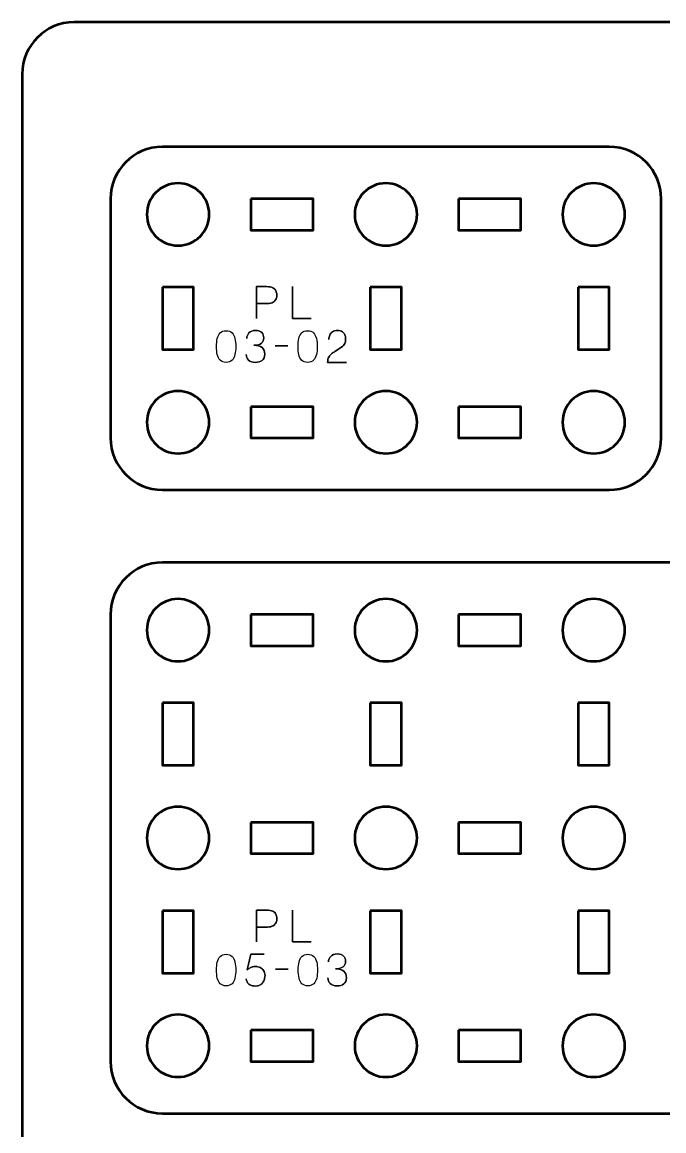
# Model space of a CAD drawing. Header units: centimetres. Extents: x -21 to 0, y -29.7 to 0.
# Drawn here: x -21 to -14.82, y -10.67 to 0 of the extents above; entities that cross this region are included whole.
import ezdxf

# ---------------------------------------------------------------- set-up
doc = ezdxf.new("R2010")
doc.units = ezdxf.units.CM
doc.header["$MEASUREMENT"] = 0
doc.layers.add('Layer 1', color=7, linetype='Continuous')

msp = doc.modelspace()

# ---------------------------------------------------------------- linework, layer by layer
at = {"layer": 'Layer 1', "color": 22, "lineweight": 53}
msp.add_open_spline([(-21.00003, -29.19996), (-21.00003, -29.19996), (-21.00003, -0.49992), (-21.00003, -0.49992), (-21.00003, -0.49992), (-21.00003, -0.22295), (-20.77694, 0.00004), (-20.49994, 0.00004), (-20.49994, 0.00004), (-20.49994, 0.00004), (-0.50008, 0.00004), (-0.50008, 0.00004), (-0.50008, 0.00004), (-0.22294, 0.00004), (0.00002, -0.22295), (0.00002, -0.49992), (0.00002, -0.49992), (0.00002, -0.49992), (0.00002, -29.19996), (0.00002, -29.19996), (0.00002, -29.19996), (0.00002, -29.47696), (-0.22294, -29.70005), (-0.50008, -29.70005), (-0.50008, -29.70005), (-0.50008, -29.70005), (-20.49994, -29.70005), (-20.49994, -29.70005), (-20.49994, -29.70005), (-20.77694, -29.70005), (-21.00003, -29.47696), (-21.00003, -29.19996)], degree=3, knots=[0, 0, 0, 0, 0.125, 0.125, 0.125, 0.125, 0.25, 0.25, 0.25, 0.25, 0.375, 0.375, 0.375, 0.375, 0.5, 0.5, 0.5, 0.5, 0.625, 0.625, 0.625, 0.625, 0.75, 0.75, 0.75, 0.75, 0.875, 0.875, 0.875, 0.875, 1, 1, 1, 1], dxfattribs=at)
at = {"layer": 'Layer 1', "color": 114, "lineweight": 53}
for points in [[(-19.64995, -1.19999), (-19.64995, -1.19999), (-15.35009, -1.19999), (-15.35009, -1.19999), (-15.35009, -1.19999), (-15.07296, -1.19999), (-14.85, -1.42309), (-14.85, -1.70009), (-14.85, -1.70009), (-14.85, -1.70009), (-14.85, -4.00001), (-14.85, -4.00001), (-14.85, -4.00001), (-14.85, -4.27702), (-15.07296, -4.49997), (-15.35009, -4.49997), (-15.35009, -4.49997), (-15.35009, -4.49997), (-19.64995, -4.49997), (-19.64995, -4.49997), (-19.64995, -4.49997), (-19.92695, -4.49997), (-20.15004, -4.27702), (-20.15004, -4.00001), (-20.15004, -4.00001), (-20.15004, -4.00001), (-20.15004, -1.70009), (-20.15004, -1.70009), (-20.15004, -1.70009), (-20.15004, -1.42309), (-19.92695, -1.19999), (-19.64995, -1.19999)], [(-19.64997, -5.19996), (-19.64997, -5.19996), (-11.35007, -5.19996), (-11.35007, -5.19996), (-11.35007, -5.19996), (-11.07307, -5.19996), (-10.84997, -5.42305), (-10.84997, -5.70005), (-10.84997, -5.70005), (-10.84997, -5.70005), (-10.84997, -9.99991), (-10.84997, -9.99991), (-10.84997, -9.99991), (-10.84997, -10.27705), (-11.07307, -10.50001), (-11.35007, -10.50001), (-11.35007, -10.50001), (-11.35007, -10.50001), (-19.64997, -10.50001), (-19.64997, -10.50001), (-19.64997, -10.50001), (-19.92697, -10.50001), (-20.15007, -10.27705), (-20.15007, -9.99991), (-20.15007, -9.99991), (-20.15007, -9.99991), (-20.15007, -5.70005), (-20.15007, -5.70005), (-20.15007, -5.70005), (-20.15007, -5.42305), (-19.92697, -5.19996), (-19.64997, -5.19996)]]:
    msp.add_open_spline(points, degree=3, knots=[0, 0, 0, 0, 0.125, 0.125, 0.125, 0.125, 0.25, 0.25, 0.25, 0.25, 0.375, 0.375, 0.375, 0.375, 0.5, 0.5, 0.5, 0.5, 0.625, 0.625, 0.625, 0.625, 0.75, 0.75, 0.75, 0.75, 0.875, 0.875, 0.875, 0.875, 1, 1, 1, 1], dxfattribs=at)
at = {"layer": 'Layer 1', "lineweight": 53}
for points in [[(-19.20001, -1.85002), (-19.20001, -2.01579), (-19.33424, -2.15002), (-19.50002, -2.15002), (-19.50002, -2.15002), (-19.66568, -2.15002), (-19.80002, -2.01579), (-19.80002, -1.85002), (-19.80002, -1.85002), (-19.80002, -1.68436), (-19.66568, -1.55002), (-19.50002, -1.55002), (-19.50002, -1.55002), (-19.33424, -1.55002), (-19.20001, -1.68436), (-19.20001, -1.85002)], [(-17.19995, -1.85002), (-17.19995, -2.01579), (-17.33432, -2.15002), (-17.49995, -2.15002), (-17.49995, -2.15002), (-17.66572, -2.15002), (-17.79995, -2.01579), (-17.79995, -1.85002), (-17.79995, -1.85002), (-17.79995, -1.68436), (-17.66572, -1.55002), (-17.49995, -1.55002), (-17.49995, -1.55002), (-17.33432, -1.55002), (-17.19995, -1.68436), (-17.19995, -1.85002)], [(-15.20003, -1.85002), (-15.20003, -2.01579), (-15.33435, -2.15002), (-15.50002, -2.15002), (-15.50002, -2.15002), (-15.66565, -2.15002), (-15.80002, -2.01579), (-15.80002, -1.85002), (-15.80002, -1.85002), (-15.80002, -1.68436), (-15.66565, -1.55002), (-15.50002, -1.55002), (-15.50002, -1.55002), (-15.33435, -1.55002), (-15.20003, -1.68436), (-15.20003, -1.85002)], [(-18.8, -1.70009), (-18.8, -1.70009), (-18.2, -1.70009), (-18.2, -1.70009), (-18.2, -1.70009), (-18.2, -1.70009), (-18.2, -2.00009), (-18.2, -2.00009), (-18.2, -2.00009), (-18.2, -2.00009), (-18.8, -2.00009), (-18.8, -2.00009), (-18.8, -2.00009), (-18.8, -2.00009), (-18.8, -1.70009), (-18.8, -1.70009)], [(-16.80004, -1.70009), (-16.80004, -1.70009), (-16.20004, -1.70009), (-16.20004, -1.70009), (-16.20004, -1.70009), (-16.20004, -1.70009), (-16.20004, -2.00009), (-16.20004, -2.00009), (-16.20004, -2.00009), (-16.20004, -2.00009), (-16.80004, -2.00009), (-16.80004, -2.00009), (-16.80004, -2.00009), (-16.80004, -2.00009), (-16.80004, -1.70009), (-16.80004, -1.70009)], [(-19.64995, -2.55004), (-19.64995, -2.55004), (-19.34994, -2.55004), (-19.34994, -2.55004), (-19.34994, -2.55004), (-19.34994, -2.55004), (-19.34994, -3.15003), (-19.34994, -3.15003), (-19.34994, -3.15003), (-19.34994, -3.15003), (-19.64995, -3.15003), (-19.64995, -3.15003), (-19.64995, -3.15003), (-19.64995, -3.15003), (-19.64995, -2.55004), (-19.64995, -2.55004)], [(-17.65002, -2.55004), (-17.65002, -2.55004), (-17.35002, -2.55004), (-17.35002, -2.55004), (-17.35002, -2.55004), (-17.35002, -2.55004), (-17.35002, -3.15003), (-17.35002, -3.15003), (-17.35002, -3.15003), (-17.35002, -3.15003), (-17.65002, -3.15003), (-17.65002, -3.15003), (-17.65002, -3.15003), (-17.65002, -3.15003), (-17.65002, -2.55004), (-17.65002, -2.55004)], [(-15.65009, -2.55004), (-15.65009, -2.55004), (-15.35009, -2.55004), (-15.35009, -2.55004), (-15.35009, -2.55004), (-15.35009, -2.55004), (-15.35009, -3.15003), (-15.35009, -3.15003), (-15.35009, -3.15003), (-15.35009, -3.15003), (-15.65009, -3.15003), (-15.65009, -3.15003), (-15.65009, -3.15003), (-15.65009, -3.15003), (-15.65009, -2.55004), (-15.65009, -2.55004)], [(-19.20001, -3.85008), (-19.20001, -4.01571), (-19.33424, -4.15009), (-19.50002, -4.15009), (-19.50002, -4.15009), (-19.66568, -4.15009), (-19.80002, -4.01571), (-19.80002, -3.85008), (-19.80002, -3.85008), (-19.80002, -3.68431), (-19.66568, -3.55008), (-19.50002, -3.55008), (-19.50002, -3.55008), (-19.33424, -3.55008), (-19.20001, -3.68431), (-19.20001, -3.85008)], [(-17.19995, -3.85008), (-17.19995, -4.01571), (-17.33432, -4.15009), (-17.49995, -4.15009), (-17.49995, -4.15009), (-17.66572, -4.15009), (-17.79995, -4.01571), (-17.79995, -3.85008), (-17.79995, -3.85008), (-17.79995, -3.68431), (-17.66572, -3.55008), (-17.49995, -3.55008), (-17.49995, -3.55008), (-17.33432, -3.55008), (-17.19995, -3.68431), (-17.19995, -3.85008)], [(-15.20003, -3.85008), (-15.20003, -4.01571), (-15.33435, -4.15009), (-15.50002, -4.15009), (-15.50002, -4.15009), (-15.66565, -4.15009), (-15.80002, -4.01571), (-15.80002, -3.85008), (-15.80002, -3.85008), (-15.80002, -3.68431), (-15.66565, -3.55008), (-15.50002, -3.55008), (-15.50002, -3.55008), (-15.33435, -3.55008), (-15.20003, -3.68431), (-15.20003, -3.85008)], [(-18.8, -3.70001), (-18.8, -3.70001), (-18.2, -3.70001), (-18.2, -3.70001), (-18.2, -3.70001), (-18.2, -3.70001), (-18.2, -4.00001), (-18.2, -4.00001), (-18.2, -4.00001), (-18.2, -4.00001), (-18.8, -4.00001), (-18.8, -4.00001), (-18.8, -4.00001), (-18.8, -4.00001), (-18.8, -3.70001), (-18.8, -3.70001)], [(-16.80004, -3.70001), (-16.80004, -3.70001), (-16.20004, -3.70001), (-16.20004, -3.70001), (-16.20004, -3.70001), (-16.20004, -3.70001), (-16.20004, -4.00001), (-16.20004, -4.00001), (-16.20004, -4.00001), (-16.20004, -4.00001), (-16.80004, -4.00001), (-16.80004, -4.00001), (-16.80004, -4.00001), (-16.80004, -4.00001), (-16.80004, -3.70001), (-16.80004, -3.70001)], [(-19.20004, -5.84999), (-19.20004, -6.01576), (-19.33427, -6.14999), (-19.50004, -6.14999), (-19.50004, -6.14999), (-19.6657, -6.14999), (-19.80004, -6.01576), (-19.80004, -5.84999), (-19.80004, -5.84999), (-19.80004, -5.68432), (-19.6657, -5.54998), (-19.50004, -5.54998), (-19.50004, -5.54998), (-19.33427, -5.54998), (-19.20004, -5.68432), (-19.20004, -5.84999)], [(-17.19996, -5.84999), (-17.19996, -6.01576), (-17.33434, -6.14999), (-17.49997, -6.14999), (-17.49997, -6.14999), (-17.66574, -6.14999), (-17.79997, -6.01576), (-17.79997, -5.84999), (-17.79997, -5.84999), (-17.79997, -5.68432), (-17.66574, -5.54998), (-17.49997, -5.54998), (-17.49997, -5.54998), (-17.33434, -5.54998), (-17.19996, -5.68432), (-17.19996, -5.84999)], [(-15.20004, -5.84999), (-15.20004, -6.01576), (-15.33438, -6.14999), (-15.50003, -6.14999), (-15.50003, -6.14999), (-15.66566, -6.14999), (-15.80004, -6.01576), (-15.80004, -5.84999), (-15.80004, -5.84999), (-15.80004, -5.68432), (-15.66566, -5.54998), (-15.50003, -5.54998), (-15.50003, -5.54998), (-15.33438, -5.54998), (-15.20004, -5.68432), (-15.20004, -5.84999)], [(-18.80002, -5.70005), (-18.80002, -5.70005), (-18.20002, -5.70005), (-18.20002, -5.70005), (-18.20002, -5.70005), (-18.20002, -5.70005), (-18.20002, -6.00006), (-18.20002, -6.00006), (-18.20002, -6.00006), (-18.20002, -6.00006), (-18.80002, -6.00006), (-18.80002, -6.00006), (-18.80002, -6.00006), (-18.80002, -6.00006), (-18.80002, -5.70005), (-18.80002, -5.70005)], [(-16.80006, -5.70005), (-16.80006, -5.70005), (-16.20005, -5.70005), (-16.20005, -5.70005), (-16.20005, -5.70005), (-16.20005, -5.70005), (-16.20005, -6.00006), (-16.20005, -6.00006), (-16.20005, -6.00006), (-16.20005, -6.00006), (-16.80006, -6.00006), (-16.80006, -6.00006), (-16.80006, -6.00006), (-16.80006, -6.00006), (-16.80006, -5.70005), (-16.80006, -5.70005)], [(-19.64997, -6.55), (-19.64997, -6.55), (-19.34997, -6.55), (-19.34997, -6.55), (-19.34997, -6.55), (-19.34997, -6.55), (-19.34997, -7.15001), (-19.34997, -7.15001), (-19.34997, -7.15001), (-19.34997, -7.15001), (-19.64997, -7.15001), (-19.64997, -7.15001), (-19.64997, -7.15001), (-19.64997, -7.15001), (-19.64997, -6.55), (-19.64997, -6.55)], [(-17.65004, -6.55), (-17.65004, -6.55), (-17.35004, -6.55), (-17.35004, -6.55), (-17.35004, -6.55), (-17.35004, -6.55), (-17.35004, -7.15001), (-17.35004, -7.15001), (-17.35004, -7.15001), (-17.35004, -7.15001), (-17.65004, -7.15001), (-17.65004, -7.15001), (-17.65004, -7.15001), (-17.65004, -7.15001), (-17.65004, -6.55), (-17.65004, -6.55)], [(-15.65011, -6.55), (-15.65011, -6.55), (-15.35011, -6.55), (-15.35011, -6.55), (-15.35011, -6.55), (-15.35011, -6.55), (-15.35011, -7.15001), (-15.35011, -7.15001), (-15.35011, -7.15001), (-15.35011, -7.15001), (-15.65011, -7.15001), (-15.65011, -7.15001), (-15.65011, -7.15001), (-15.65011, -7.15001), (-15.65011, -6.55), (-15.65011, -6.55)], [(-19.20004, -7.85006), (-19.20004, -8.01569), (-19.33427, -8.15006), (-19.50004, -8.15006), (-19.50004, -8.15006), (-19.6657, -8.15006), (-19.80004, -8.01569), (-19.80004, -7.85006), (-19.80004, -7.85006), (-19.80004, -7.68429), (-19.6657, -7.55006), (-19.50004, -7.55006), (-19.50004, -7.55006), (-19.33427, -7.55006), (-19.20004, -7.68429), (-19.20004, -7.85006)], [(-17.19996, -7.85006), (-17.19996, -8.01569), (-17.33434, -8.15006), (-17.49997, -8.15006), (-17.49997, -8.15006), (-17.66574, -8.15006), (-17.79997, -8.01569), (-17.79997, -7.85006), (-17.79997, -7.85006), (-17.79997, -7.68429), (-17.66574, -7.55006), (-17.49997, -7.55006), (-17.49997, -7.55006), (-17.33434, -7.55006), (-17.19996, -7.68429), (-17.19996, -7.85006)], [(-15.20004, -7.85006), (-15.20004, -8.01569), (-15.33438, -8.15006), (-15.50003, -8.15006), (-15.50003, -8.15006), (-15.66566, -8.15006), (-15.80004, -8.01569), (-15.80004, -7.85006), (-15.80004, -7.85006), (-15.80004, -7.68429), (-15.66566, -7.55006), (-15.50003, -7.55006), (-15.50003, -7.55006), (-15.33438, -7.55006), (-15.20004, -7.68429), (-15.20004, -7.85006)], [(-18.80002, -7.69999), (-18.80002, -7.69999), (-18.20002, -7.69999), (-18.20002, -7.69999), (-18.20002, -7.69999), (-18.20002, -7.69999), (-18.20002, -7.99999), (-18.20002, -7.99999), (-18.20002, -7.99999), (-18.20002, -7.99999), (-18.80002, -7.99999), (-18.80002, -7.99999), (-18.80002, -7.99999), (-18.80002, -7.99999), (-18.80002, -7.69999), (-18.80002, -7.69999)], [(-16.80006, -7.69999), (-16.80006, -7.69999), (-16.20005, -7.69999), (-16.20005, -7.69999), (-16.20005, -7.69999), (-16.20005, -7.69999), (-16.20005, -7.99999), (-16.20005, -7.99999), (-16.20005, -7.99999), (-16.20005, -7.99999), (-16.80006, -7.99999), (-16.80006, -7.99999), (-16.80006, -7.99999), (-16.80006, -7.99999), (-16.80006, -7.69999), (-16.80006, -7.69999)], [(-19.64997, -8.54997), (-19.64997, -8.54997), (-19.34997, -8.54997), (-19.34997, -8.54997), (-19.34997, -8.54997), (-19.34997, -8.54997), (-19.34997, -9.14997), (-19.34997, -9.14997), (-19.34997, -9.14997), (-19.34997, -9.14997), (-19.64997, -9.14997), (-19.64997, -9.14997), (-19.64997, -9.14997), (-19.64997, -9.14997), (-19.64997, -8.54997), (-19.64997, -8.54997)], [(-17.65004, -8.54997), (-17.65004, -8.54997), (-17.35004, -8.54997), (-17.35004, -8.54997), (-17.35004, -8.54997), (-17.35004, -8.54997), (-17.35004, -9.14997), (-17.35004, -9.14997), (-17.35004, -9.14997), (-17.35004, -9.14997), (-17.65004, -9.14997), (-17.65004, -9.14997), (-17.65004, -9.14997), (-17.65004, -9.14997), (-17.65004, -8.54997), (-17.65004, -8.54997)], [(-15.65011, -8.54997), (-15.65011, -8.54997), (-15.35011, -8.54997), (-15.35011, -8.54997), (-15.35011, -8.54997), (-15.35011, -8.54997), (-15.35011, -9.14997), (-15.35011, -9.14997), (-15.35011, -9.14997), (-15.35011, -9.14997), (-15.65011, -9.14997), (-15.65011, -9.14997), (-15.65011, -9.14997), (-15.65011, -9.14997), (-15.65011, -8.54997), (-15.65011, -8.54997)], [(-19.20004, -9.84999), (-19.20004, -10.01565), (-19.33427, -10.14998), (-19.50004, -10.14998), (-19.50004, -10.14998), (-19.6657, -10.14998), (-19.80004, -10.01565), (-19.80004, -9.84999), (-19.80004, -9.84999), (-19.80004, -9.68436), (-19.6657, -9.54999), (-19.50004, -9.54999), (-19.50004, -9.54999), (-19.33427, -9.54999), (-19.20004, -9.68436), (-19.20004, -9.84999)], [(-17.19996, -9.84999), (-17.19996, -10.01565), (-17.33434, -10.14998), (-17.49997, -10.14998), (-17.49997, -10.14998), (-17.66574, -10.14998), (-17.79997, -10.01565), (-17.79997, -9.84999), (-17.79997, -9.84999), (-17.79997, -9.68436), (-17.66574, -9.54999), (-17.49997, -9.54999), (-17.49997, -9.54999), (-17.33434, -9.54999), (-17.19996, -9.68436), (-17.19996, -9.84999)], [(-15.20004, -9.84999), (-15.20004, -10.01565), (-15.33438, -10.14998), (-15.50003, -10.14998), (-15.50003, -10.14998), (-15.66566, -10.14998), (-15.80004, -10.01565), (-15.80004, -9.84999), (-15.80004, -9.84999), (-15.80004, -9.68436), (-15.66566, -9.54999), (-15.50003, -9.54999), (-15.50003, -9.54999), (-15.33438, -9.54999), (-15.20004, -9.68436), (-15.20004, -9.84999)], [(-18.80002, -9.69992), (-18.80002, -9.69992), (-18.20002, -9.69992), (-18.20002, -9.69992), (-18.20002, -9.69992), (-18.20002, -9.69992), (-18.20002, -9.99991), (-18.20002, -9.99991), (-18.20002, -9.99991), (-18.20002, -9.99991), (-18.80002, -9.99991), (-18.80002, -9.99991), (-18.80002, -9.99991), (-18.80002, -9.99991), (-18.80002, -9.69992), (-18.80002, -9.69992)], [(-16.80006, -9.69992), (-16.80006, -9.69992), (-16.20005, -9.69992), (-16.20005, -9.69992), (-16.20005, -9.69992), (-16.20005, -9.69992), (-16.20005, -9.99991), (-16.20005, -9.99991), (-16.20005, -9.99991), (-16.20005, -9.99991), (-16.80006, -9.99991), (-16.80006, -9.99991), (-16.80006, -9.99991), (-16.80006, -9.99991), (-16.80006, -9.69992), (-16.80006, -9.69992)]]:
    msp.add_open_spline(points, degree=3, knots=[0, 0, 0, 0, 0.25, 0.25, 0.25, 0.25, 0.5, 0.5, 0.5, 0.5, 0.75, 0.75, 0.75, 0.75, 1, 1, 1, 1], dxfattribs=at)
at = {"layer": 'Layer 1', "color": 40, "lineweight": 30}
for points, knots in [([(-18.74458, -2.85003), (-18.74458, -2.85003), (-18.74458, -2.54482), (-18.74458, -2.54482), (-18.74458, -2.54482), (-18.74458, -2.54482), (-18.64728, -2.54482), (-18.64728, -2.54482), (-18.64728, -2.54482), (-18.62167, -2.5451), (-18.60167, -2.5488), (-18.58748, -2.55596), (-18.58748, -2.55596), (-18.57359, -2.56327), (-18.56378, -2.57279), (-18.55813, -2.58464), (-18.55813, -2.58464), (-18.55263, -2.5965), (-18.5496, -2.6093), (-18.54903, -2.6231), (-18.54903, -2.6231), (-18.54836, -2.63714), (-18.55069, -2.65051), (-18.55619, -2.66317), (-18.55619, -2.66317), (-18.56173, -2.67587), (-18.57122, -2.68635), (-18.58445, -2.69446), (-18.58445, -2.69446), (-18.59796, -2.70261), (-18.61617, -2.70674), (-18.63931, -2.70702), (-18.63931, -2.70702), (-18.63931, -2.70702), (-18.74458, -2.70702), (-18.74458, -2.70702), (-18.74458, -2.70702), (-18.74458, -2.70702), (-18.63931, -2.70702), (-18.63931, -2.70702), (-18.63931, -2.70702), (-18.61655, -2.70674), (-18.59853, -2.70261), (-18.58502, -2.69446), (-18.58502, -2.69446), (-18.57164, -2.68635), (-18.56212, -2.67587), (-18.55648, -2.66317), (-18.55648, -2.66317), (-18.55097, -2.65051), (-18.5485, -2.63714), (-18.54903, -2.6231), (-18.54903, -2.6231), (-18.5496, -2.6093), (-18.55263, -2.5965), (-18.55827, -2.58464), (-18.55827, -2.58464), (-18.56406, -2.57279), (-18.57397, -2.56327), (-18.58791, -2.55596), (-18.58791, -2.55596), (-18.60209, -2.5488), (-18.62195, -2.5451), (-18.64728, -2.54482), (-18.64728, -2.54482), (-18.64728, -2.54482), (-18.74458, -2.54482), (-18.74458, -2.54482), (-18.74458, -2.54482), (-18.74458, -2.54482), (-18.74458, -2.85003), (-18.74458, -2.85003)], [0, 0, 0, 0, 0.05555556, 0.05555556, 0.05555556, 0.05555556, 0.11111111, 0.11111111, 0.11111111, 0.11111111, 0.16666667, 0.16666667, 0.16666667, 0.16666667, 0.22222222, 0.22222222, 0.22222222, 0.22222222, 0.27777778, 0.27777778, 0.27777778, 0.27777778, 0.33333333, 0.33333333, 0.33333333, 0.33333333, 0.38888889, 0.38888889, 0.38888889, 0.38888889, 0.44444444, 0.44444444, 0.44444444, 0.44444444, 0.5, 0.5, 0.5, 0.5, 0.55555556, 0.55555556, 0.55555556, 0.55555556, 0.61111111, 0.61111111, 0.61111111, 0.61111111, 0.66666667, 0.66666667, 0.66666667, 0.66666667, 0.72222222, 0.72222222, 0.72222222, 0.72222222, 0.77777778, 0.77777778, 0.77777778, 0.77777778, 0.83333333, 0.83333333, 0.83333333, 0.83333333, 0.88888889, 0.88888889, 0.88888889, 0.88888889, 0.94444444, 0.94444444, 0.94444444, 0.94444444, 1, 1, 1, 1]), ([(-18.21997, -2.85003), (-18.21997, -2.85003), (-18.39816, -2.85003), (-18.39816, -2.85003), (-18.39816, -2.85003), (-18.39816, -2.85003), (-18.39816, -2.54482), (-18.39816, -2.54482), (-18.39816, -2.54482), (-18.39816, -2.54482), (-18.39816, -2.85003), (-18.39816, -2.85003), (-18.39816, -2.85003), (-18.39816, -2.85003), (-18.21997, -2.85003), (-18.21997, -2.85003)], [0, 0, 0, 0, 0.25, 0.25, 0.25, 0.25, 0.5, 0.5, 0.5, 0.5, 0.75, 0.75, 0.75, 0.75, 1, 1, 1, 1]), ([(-19.03714, -3.27336), (-19.01262, -3.27312), (-18.9936, -3.2662), (-18.98009, -3.25269), (-18.98009, -3.25269), (-18.96672, -3.23921), (-18.95737, -3.22101), (-18.95212, -3.19801), (-18.95212, -3.19801), (-18.94704, -3.17511), (-18.94453, -3.1495), (-18.94481, -3.12096), (-18.94481, -3.12096), (-18.94453, -3.09285), (-18.94704, -3.06723), (-18.95212, -3.0442), (-18.95212, -3.0442), (-18.95737, -3.02148), (-18.96672, -3.00328), (-18.98009, -2.98948), (-18.98009, -2.98948), (-18.9936, -2.97601), (-19.01262, -2.96895), (-19.03714, -2.96856), (-19.03714, -2.96856), (-19.06179, -2.96895), (-19.08084, -2.97601), (-19.09418, -2.98948), (-19.09418, -2.98948), (-19.10769, -3.00328), (-19.11693, -3.02148), (-19.12201, -3.0442), (-19.12201, -3.0442), (-19.12727, -3.06723), (-19.12974, -3.09285), (-19.12935, -3.12096), (-19.12935, -3.12096), (-19.12974, -3.1495), (-19.12727, -3.17511), (-19.12201, -3.19801), (-19.12201, -3.19801), (-19.11693, -3.22101), (-19.10769, -3.23921), (-19.09418, -3.25269), (-19.09418, -3.25269), (-19.08084, -3.2662), (-19.06179, -3.27312), (-19.03714, -3.27336)], [0, 0, 0, 0, 0.08333333, 0.08333333, 0.08333333, 0.08333333, 0.16666667, 0.16666667, 0.16666667, 0.16666667, 0.25, 0.25, 0.25, 0.25, 0.33333333, 0.33333333, 0.33333333, 0.33333333, 0.41666667, 0.41666667, 0.41666667, 0.41666667, 0.5, 0.5, 0.5, 0.5, 0.58333333, 0.58333333, 0.58333333, 0.58333333, 0.66666667, 0.66666667, 0.66666667, 0.66666667, 0.75, 0.75, 0.75, 0.75, 0.83333333, 0.83333333, 0.83333333, 0.83333333, 0.91666667, 0.91666667, 0.91666667, 0.91666667, 1, 1, 1, 1]), ([(-19.03714, -3.27336), (-19.01262, -3.27312), (-18.9936, -3.2662), (-18.98009, -3.25269), (-18.98009, -3.25269), (-18.96672, -3.23921), (-18.95737, -3.22101), (-18.95212, -3.19801), (-18.95212, -3.19801), (-18.94704, -3.17511), (-18.94453, -3.1495), (-18.94481, -3.12096), (-18.94481, -3.12096), (-18.94453, -3.09285), (-18.94704, -3.06723), (-18.95212, -3.0442), (-18.95212, -3.0442), (-18.95737, -3.02148), (-18.96672, -3.00328), (-18.98009, -2.98948), (-18.98009, -2.98948), (-18.9936, -2.97601), (-19.01262, -2.96895), (-19.03714, -2.96856), (-19.03714, -2.96856), (-19.06179, -2.96895), (-19.08084, -2.97601), (-19.09418, -2.98948), (-19.09418, -2.98948), (-19.10769, -3.00328), (-19.11693, -3.02148), (-19.12201, -3.0442), (-19.12201, -3.0442), (-19.12727, -3.06723), (-19.12974, -3.09285), (-19.12935, -3.12096), (-19.12935, -3.12096), (-19.12974, -3.1495), (-19.12727, -3.17511), (-19.12201, -3.19801), (-19.12201, -3.19801), (-19.11693, -3.22101), (-19.10769, -3.23921), (-19.09418, -3.25269), (-19.09418, -3.25269), (-19.08084, -3.2662), (-19.06179, -3.27312), (-19.03714, -3.27336)], [0, 0, 0, 0, 0.08333333, 0.08333333, 0.08333333, 0.08333333, 0.16666667, 0.16666667, 0.16666667, 0.16666667, 0.25, 0.25, 0.25, 0.25, 0.33333333, 0.33333333, 0.33333333, 0.33333333, 0.41666667, 0.41666667, 0.41666667, 0.41666667, 0.5, 0.5, 0.5, 0.5, 0.58333333, 0.58333333, 0.58333333, 0.58333333, 0.66666667, 0.66666667, 0.66666667, 0.66666667, 0.75, 0.75, 0.75, 0.75, 0.83333333, 0.83333333, 0.83333333, 0.83333333, 0.91666667, 0.91666667, 0.91666667, 0.91666667, 1, 1, 1, 1]), ([(-18.8441, -3.19674), (-18.8441, -3.21978), (-18.83637, -3.23823), (-18.82092, -3.25202), (-18.82092, -3.25202), (-18.80578, -3.26606), (-18.78441, -3.27312), (-18.75685, -3.27336), (-18.75685, -3.27336), (-18.72955, -3.2735), (-18.7075, -3.26744), (-18.69085, -3.25519), (-18.69085, -3.25519), (-18.67444, -3.24278), (-18.66605, -3.22281), (-18.66548, -3.19512), (-18.66548, -3.19512), (-18.66548, -3.16714), (-18.67402, -3.14576), (-18.69127, -3.13116), (-18.69127, -3.13116), (-18.70863, -3.11655), (-18.73562, -3.10925), (-18.77216, -3.10911), (-18.77216, -3.10911), (-18.73618, -3.10897), (-18.71082, -3.10237), (-18.69621, -3.08939), (-18.69621, -3.08939), (-18.68175, -3.07644), (-18.67473, -3.05965), (-18.67515, -3.03884), (-18.67515, -3.03884), (-18.67501, -3.01816), (-18.68094, -3.00109), (-18.69279, -2.98744), (-18.69279, -2.98744), (-18.70489, -2.97407), (-18.72514, -2.96705), (-18.75354, -2.96648), (-18.75354, -2.96648), (-18.78222, -2.96719), (-18.80342, -2.97488), (-18.81735, -2.98962), (-18.81735, -2.98962), (-18.8314, -3.00437), (-18.83831, -3.02215), (-18.83817, -3.0431), (-18.83817, -3.0431), (-18.83831, -3.02215), (-18.8314, -3.00437), (-18.81735, -2.98962), (-18.81735, -2.98962), (-18.80342, -2.97488), (-18.78222, -2.96719), (-18.75354, -2.96648), (-18.75354, -2.96648), (-18.72514, -2.96705), (-18.70489, -2.97407), (-18.69279, -2.98744), (-18.69279, -2.98744), (-18.68094, -3.00109), (-18.67501, -3.01816), (-18.67515, -3.03884), (-18.67515, -3.03884), (-18.67473, -3.05965), (-18.68175, -3.07644), (-18.69621, -3.08939), (-18.69621, -3.08939), (-18.71082, -3.10237), (-18.73618, -3.10897), (-18.77216, -3.10911), (-18.77216, -3.10911), (-18.73562, -3.10925), (-18.70863, -3.11655), (-18.69127, -3.13116), (-18.69127, -3.13116), (-18.67402, -3.14576), (-18.66548, -3.16714), (-18.66548, -3.19512), (-18.66548, -3.19512), (-18.66605, -3.22281), (-18.67444, -3.24278), (-18.69085, -3.25519), (-18.69085, -3.25519), (-18.7075, -3.26744), (-18.72955, -3.2735), (-18.75685, -3.27336), (-18.75685, -3.27336), (-18.78441, -3.27312), (-18.80578, -3.26606), (-18.82092, -3.25202), (-18.82092, -3.25202), (-18.83637, -3.23823), (-18.8441, -3.21978), (-18.8441, -3.19674)], [0, 0, 0, 0, 0.04166667, 0.04166667, 0.04166667, 0.04166667, 0.08333333, 0.08333333, 0.08333333, 0.08333333, 0.125, 0.125, 0.125, 0.125, 0.16666667, 0.16666667, 0.16666667, 0.16666667, 0.20833333, 0.20833333, 0.20833333, 0.20833333, 0.25, 0.25, 0.25, 0.25, 0.29166667, 0.29166667, 0.29166667, 0.29166667, 0.33333333, 0.33333333, 0.33333333, 0.33333333, 0.375, 0.375, 0.375, 0.375, 0.41666667, 0.41666667, 0.41666667, 0.41666667, 0.45833333, 0.45833333, 0.45833333, 0.45833333, 0.5, 0.5, 0.5, 0.5, 0.54166667, 0.54166667, 0.54166667, 0.54166667, 0.58333333, 0.58333333, 0.58333333, 0.58333333, 0.625, 0.625, 0.625, 0.625, 0.66666667, 0.66666667, 0.66666667, 0.66666667, 0.70833333, 0.70833333, 0.70833333, 0.70833333, 0.75, 0.75, 0.75, 0.75, 0.79166667, 0.79166667, 0.79166667, 0.79166667, 0.83333333, 0.83333333, 0.83333333, 0.83333333, 0.875, 0.875, 0.875, 0.875, 0.91666667, 0.91666667, 0.91666667, 0.91666667, 0.95833333, 0.95833333, 0.95833333, 0.95833333, 1, 1, 1, 1]), ([(-18.25331, -3.27336), (-18.22879, -3.27312), (-18.20978, -3.2662), (-18.19626, -3.25269), (-18.19626, -3.25269), (-18.18289, -3.23921), (-18.17355, -3.22101), (-18.16829, -3.19801), (-18.16829, -3.19801), (-18.16321, -3.17511), (-18.1607, -3.1495), (-18.16099, -3.12096), (-18.16099, -3.12096), (-18.1607, -3.09285), (-18.16321, -3.06723), (-18.16829, -3.0442), (-18.16829, -3.0442), (-18.17355, -3.02148), (-18.18289, -3.00328), (-18.19626, -2.98948), (-18.19626, -2.98948), (-18.20978, -2.97601), (-18.22879, -2.96895), (-18.25331, -2.96856), (-18.25331, -2.96856), (-18.278, -2.96895), (-18.29702, -2.97601), (-18.31039, -2.98948), (-18.31039, -2.98948), (-18.32386, -3.00328), (-18.33311, -3.02148), (-18.33822, -3.0442), (-18.33822, -3.0442), (-18.34344, -3.06723), (-18.34591, -3.09285), (-18.34552, -3.12096), (-18.34552, -3.12096), (-18.34591, -3.1495), (-18.34344, -3.17511), (-18.33822, -3.19801), (-18.33822, -3.19801), (-18.33311, -3.22101), (-18.32386, -3.23921), (-18.31039, -3.25269), (-18.31039, -3.25269), (-18.29702, -3.2662), (-18.278, -3.27312), (-18.25331, -3.27336)], [0, 0, 0, 0, 0.08333333, 0.08333333, 0.08333333, 0.08333333, 0.16666667, 0.16666667, 0.16666667, 0.16666667, 0.25, 0.25, 0.25, 0.25, 0.33333333, 0.33333333, 0.33333333, 0.33333333, 0.41666667, 0.41666667, 0.41666667, 0.41666667, 0.5, 0.5, 0.5, 0.5, 0.58333333, 0.58333333, 0.58333333, 0.58333333, 0.66666667, 0.66666667, 0.66666667, 0.66666667, 0.75, 0.75, 0.75, 0.75, 0.83333333, 0.83333333, 0.83333333, 0.83333333, 0.91666667, 0.91666667, 0.91666667, 0.91666667, 1, 1, 1, 1]), ([(-18.25331, -3.27336), (-18.22879, -3.27312), (-18.20978, -3.2662), (-18.19626, -3.25269), (-18.19626, -3.25269), (-18.18289, -3.23921), (-18.17355, -3.22101), (-18.16829, -3.19801), (-18.16829, -3.19801), (-18.16321, -3.17511), (-18.1607, -3.1495), (-18.16099, -3.12096), (-18.16099, -3.12096), (-18.1607, -3.09285), (-18.16321, -3.06723), (-18.16829, -3.0442), (-18.16829, -3.0442), (-18.17355, -3.02148), (-18.18289, -3.00328), (-18.19626, -2.98948), (-18.19626, -2.98948), (-18.20978, -2.97601), (-18.22879, -2.96895), (-18.25331, -2.96856), (-18.25331, -2.96856), (-18.278, -2.96895), (-18.29702, -2.97601), (-18.31039, -2.98948), (-18.31039, -2.98948), (-18.32386, -3.00328), (-18.33311, -3.02148), (-18.33822, -3.0442), (-18.33822, -3.0442), (-18.34344, -3.06723), (-18.34591, -3.09285), (-18.34552, -3.12096), (-18.34552, -3.12096), (-18.34591, -3.1495), (-18.34344, -3.17511), (-18.33822, -3.19801), (-18.33822, -3.19801), (-18.33311, -3.22101), (-18.32386, -3.23921), (-18.31039, -3.25269), (-18.31039, -3.25269), (-18.29702, -3.2662), (-18.278, -3.27312), (-18.25331, -3.27336)], [0, 0, 0, 0, 0.08333333, 0.08333333, 0.08333333, 0.08333333, 0.16666667, 0.16666667, 0.16666667, 0.16666667, 0.25, 0.25, 0.25, 0.25, 0.33333333, 0.33333333, 0.33333333, 0.33333333, 0.41666667, 0.41666667, 0.41666667, 0.41666667, 0.5, 0.5, 0.5, 0.5, 0.58333333, 0.58333333, 0.58333333, 0.58333333, 0.66666667, 0.66666667, 0.66666667, 0.66666667, 0.75, 0.75, 0.75, 0.75, 0.83333333, 0.83333333, 0.83333333, 0.83333333, 0.91666667, 0.91666667, 0.91666667, 0.91666667, 1, 1, 1, 1]), ([(-17.87862, -3.27336), (-17.87862, -3.27336), (-18.06027, -3.27336), (-18.06027, -3.27336), (-18.06027, -3.27336), (-18.0597, -3.25311), (-18.056, -3.23671), (-18.04923, -3.2239), (-18.04923, -3.2239), (-18.04263, -3.21124), (-18.03409, -3.20062), (-18.02361, -3.19208), (-18.02361, -3.19208), (-18.01328, -3.18379), (-18.00195, -3.17568), (-17.98957, -3.16795), (-17.98957, -3.16795), (-17.98957, -3.16795), (-17.91722, -3.11973), (-17.91722, -3.11973), (-17.91722, -3.11973), (-17.90289, -3.10925), (-17.89422, -3.09697), (-17.89118, -3.08322), (-17.89118, -3.08322), (-17.88829, -3.06942), (-17.88705, -3.05538), (-17.88758, -3.04088), (-17.88758, -3.04088), (-17.88744, -3.03111), (-17.88981, -3.02035), (-17.8945, -3.00864), (-17.8945, -3.00864), (-17.8993, -2.99721), (-17.9073, -2.9873), (-17.91859, -2.97876), (-17.91859, -2.97876), (-17.93002, -2.97047), (-17.94562, -2.96606), (-17.96544, -2.96567), (-17.96544, -2.96567), (-17.98559, -2.96606), (-18.00185, -2.97047), (-18.01395, -2.9789), (-18.01395, -2.9789), (-18.02623, -2.98744), (-18.03504, -2.9983), (-18.04041, -3.01143), (-18.04041, -3.01143), (-18.04595, -3.02476), (-18.04856, -3.03855), (-18.04841, -3.05274), (-18.04841, -3.05274), (-18.04856, -3.03855), (-18.04595, -3.02476), (-18.04041, -3.01143), (-18.04041, -3.01143), (-18.03504, -2.9983), (-18.02623, -2.98744), (-18.01395, -2.9789), (-18.01395, -2.9789), (-18.00185, -2.97047), (-17.98559, -2.96606), (-17.96544, -2.96567), (-17.96544, -2.96567), (-17.94562, -2.96606), (-17.93002, -2.97047), (-17.91859, -2.97876), (-17.91859, -2.97876), (-17.9073, -2.9873), (-17.8993, -2.99721), (-17.8945, -3.00864), (-17.8945, -3.00864), (-17.88981, -3.02035), (-17.88744, -3.03111), (-17.88758, -3.04088), (-17.88758, -3.04088), (-17.88705, -3.05538), (-17.88829, -3.06942), (-17.89118, -3.08322), (-17.89118, -3.08322), (-17.89422, -3.09697), (-17.90289, -3.10925), (-17.91722, -3.11973), (-17.91722, -3.11973), (-17.91722, -3.11973), (-17.98957, -3.16795), (-17.98957, -3.16795), (-17.98957, -3.16795), (-18.00195, -3.17568), (-18.01328, -3.18379), (-18.02361, -3.19208), (-18.02361, -3.19208), (-18.03409, -3.20062), (-18.04263, -3.21124), (-18.04923, -3.2239), (-18.04923, -3.2239), (-18.056, -3.23671), (-18.0597, -3.25311), (-18.06027, -3.27336), (-18.06027, -3.27336), (-18.06027, -3.27336), (-17.87862, -3.27336), (-17.87862, -3.27336)], [0, 0, 0, 0, 0.03846154, 0.03846154, 0.03846154, 0.03846154, 0.07692308, 0.07692308, 0.07692308, 0.07692308, 0.11538462, 0.11538462, 0.11538462, 0.11538462, 0.15384615, 0.15384615, 0.15384615, 0.15384615, 0.19230769, 0.19230769, 0.19230769, 0.19230769, 0.23076923, 0.23076923, 0.23076923, 0.23076923, 0.26923077, 0.26923077, 0.26923077, 0.26923077, 0.30769231, 0.30769231, 0.30769231, 0.30769231, 0.34615385, 0.34615385, 0.34615385, 0.34615385, 0.38461538, 0.38461538, 0.38461538, 0.38461538, 0.42307692, 0.42307692, 0.42307692, 0.42307692, 0.46153846, 0.46153846, 0.46153846, 0.46153846, 0.5, 0.5, 0.5, 0.5, 0.53846154, 0.53846154, 0.53846154, 0.53846154, 0.57692308, 0.57692308, 0.57692308, 0.57692308, 0.61538462, 0.61538462, 0.61538462, 0.61538462, 0.65384615, 0.65384615, 0.65384615, 0.65384615, 0.69230769, 0.69230769, 0.69230769, 0.69230769, 0.73076923, 0.73076923, 0.73076923, 0.73076923, 0.76923077, 0.76923077, 0.76923077, 0.76923077, 0.80769231, 0.80769231, 0.80769231, 0.80769231, 0.84615385, 0.84615385, 0.84615385, 0.84615385, 0.88461538, 0.88461538, 0.88461538, 0.88461538, 0.92307692, 0.92307692, 0.92307692, 0.92307692, 0.96153846, 0.96153846, 0.96153846, 0.96153846, 1, 1, 1, 1]), ([(-18.56544, -3.1138), (-18.56544, -3.1138), (-18.44226, -3.1138), (-18.44226, -3.1138), (-18.44226, -3.1138), (-18.44226, -3.1138), (-18.56544, -3.1138), (-18.56544, -3.1138)], [0, 0, 0, 0, 0.5, 0.5, 0.5, 0.5, 1, 1, 1, 1]), ([(-18.7446, -8.84997), (-18.7446, -8.84997), (-18.7446, -8.54471), (-18.7446, -8.54471), (-18.7446, -8.54471), (-18.7446, -8.54471), (-18.64731, -8.54471), (-18.64731, -8.54471), (-18.64731, -8.54471), (-18.62169, -8.545), (-18.60169, -8.54874), (-18.58751, -8.5559), (-18.58751, -8.5559), (-18.57361, -8.5632), (-18.5638, -8.57269), (-18.55816, -8.58454), (-18.55816, -8.58454), (-18.55266, -8.5964), (-18.54962, -8.60924), (-18.54906, -8.62299), (-18.54906, -8.62299), (-18.54839, -8.63707), (-18.55071, -8.65041), (-18.55622, -8.66311), (-18.55622, -8.66311), (-18.56176, -8.67577), (-18.57125, -8.68625), (-18.58448, -8.6944), (-18.58448, -8.6944), (-18.59799, -8.70251), (-18.61619, -8.70664), (-18.63933, -8.70692), (-18.63933, -8.70692), (-18.63933, -8.70692), (-18.7446, -8.70692), (-18.7446, -8.70692), (-18.7446, -8.70692), (-18.7446, -8.70692), (-18.63933, -8.70692), (-18.63933, -8.70692), (-18.63933, -8.70692), (-18.61658, -8.70664), (-18.59855, -8.70251), (-18.58504, -8.6944), (-18.58504, -8.6944), (-18.57167, -8.68625), (-18.56215, -8.67577), (-18.5565, -8.66311), (-18.5565, -8.66311), (-18.551, -8.65041), (-18.54853, -8.63707), (-18.54906, -8.62299), (-18.54906, -8.62299), (-18.54962, -8.60924), (-18.55266, -8.5964), (-18.5583, -8.58454), (-18.5583, -8.58454), (-18.56409, -8.57269), (-18.574, -8.5632), (-18.58793, -8.5559), (-18.58793, -8.5559), (-18.60211, -8.54874), (-18.62198, -8.545), (-18.64731, -8.54471), (-18.64731, -8.54471), (-18.64731, -8.54471), (-18.7446, -8.54471), (-18.7446, -8.54471), (-18.7446, -8.54471), (-18.7446, -8.54471), (-18.7446, -8.84997), (-18.7446, -8.84997)], [0, 0, 0, 0, 0.05555556, 0.05555556, 0.05555556, 0.05555556, 0.11111111, 0.11111111, 0.11111111, 0.11111111, 0.16666667, 0.16666667, 0.16666667, 0.16666667, 0.22222222, 0.22222222, 0.22222222, 0.22222222, 0.27777778, 0.27777778, 0.27777778, 0.27777778, 0.33333333, 0.33333333, 0.33333333, 0.33333333, 0.38888889, 0.38888889, 0.38888889, 0.38888889, 0.44444444, 0.44444444, 0.44444444, 0.44444444, 0.5, 0.5, 0.5, 0.5, 0.55555556, 0.55555556, 0.55555556, 0.55555556, 0.61111111, 0.61111111, 0.61111111, 0.61111111, 0.66666667, 0.66666667, 0.66666667, 0.66666667, 0.72222222, 0.72222222, 0.72222222, 0.72222222, 0.77777778, 0.77777778, 0.77777778, 0.77777778, 0.83333333, 0.83333333, 0.83333333, 0.83333333, 0.88888889, 0.88888889, 0.88888889, 0.88888889, 0.94444444, 0.94444444, 0.94444444, 0.94444444, 1, 1, 1, 1]), ([(-18.21999, -8.84997), (-18.21999, -8.84997), (-18.39817, -8.84997), (-18.39817, -8.84997), (-18.39817, -8.84997), (-18.39817, -8.84997), (-18.39817, -8.54471), (-18.39817, -8.54471), (-18.39817, -8.54471), (-18.39817, -8.54471), (-18.39817, -8.84997), (-18.39817, -8.84997), (-18.39817, -8.84997), (-18.39817, -8.84997), (-18.21999, -8.84997), (-18.21999, -8.84997)], [0, 0, 0, 0, 0.25, 0.25, 0.25, 0.25, 0.5, 0.5, 0.5, 0.5, 0.75, 0.75, 0.75, 0.75, 1, 1, 1, 1]), ([(-19.03716, -9.27331), (-19.01264, -9.27302), (-18.99363, -9.26614), (-18.98012, -9.25263), (-18.98012, -9.25263), (-18.96675, -9.23912), (-18.9574, -9.22092), (-18.95214, -9.19792), (-18.95214, -9.19792), (-18.94706, -9.17506), (-18.94456, -9.14941), (-18.94484, -9.12087), (-18.94484, -9.12087), (-18.94456, -9.09279), (-18.94706, -9.06714), (-18.95214, -9.04414), (-18.95214, -9.04414), (-18.9574, -9.02139), (-18.96675, -9.00318), (-18.98012, -8.98943), (-18.98012, -8.98943), (-18.99363, -8.97591), (-19.01264, -8.96889), (-19.03716, -8.96847), (-19.03716, -8.96847), (-19.06182, -8.96889), (-19.08087, -8.97591), (-19.0942, -8.98943), (-19.0942, -8.98943), (-19.10772, -9.00318), (-19.11696, -9.02139), (-19.12204, -9.04414), (-19.12204, -9.04414), (-19.12729, -9.06714), (-19.12976, -9.09279), (-19.12938, -9.12087), (-19.12938, -9.12087), (-19.12976, -9.14941), (-19.12729, -9.17506), (-19.12204, -9.19792), (-19.12204, -9.19792), (-19.11696, -9.22092), (-19.10772, -9.23912), (-19.0942, -9.25263), (-19.0942, -9.25263), (-19.08087, -9.26614), (-19.06182, -9.27302), (-19.03716, -9.27331)], [0, 0, 0, 0, 0.08333333, 0.08333333, 0.08333333, 0.08333333, 0.16666667, 0.16666667, 0.16666667, 0.16666667, 0.25, 0.25, 0.25, 0.25, 0.33333333, 0.33333333, 0.33333333, 0.33333333, 0.41666667, 0.41666667, 0.41666667, 0.41666667, 0.5, 0.5, 0.5, 0.5, 0.58333333, 0.58333333, 0.58333333, 0.58333333, 0.66666667, 0.66666667, 0.66666667, 0.66666667, 0.75, 0.75, 0.75, 0.75, 0.83333333, 0.83333333, 0.83333333, 0.83333333, 0.91666667, 0.91666667, 0.91666667, 0.91666667, 1, 1, 1, 1]), ([(-19.03716, -9.27331), (-19.01264, -9.27302), (-18.99363, -9.26614), (-18.98012, -9.25263), (-18.98012, -9.25263), (-18.96675, -9.23912), (-18.9574, -9.22092), (-18.95214, -9.19792), (-18.95214, -9.19792), (-18.94706, -9.17506), (-18.94456, -9.14941), (-18.94484, -9.12087), (-18.94484, -9.12087), (-18.94456, -9.09279), (-18.94706, -9.06714), (-18.95214, -9.04414), (-18.95214, -9.04414), (-18.9574, -9.02139), (-18.96675, -9.00318), (-18.98012, -8.98943), (-18.98012, -8.98943), (-18.99363, -8.97591), (-19.01264, -8.96889), (-19.03716, -8.96847), (-19.03716, -8.96847), (-19.06182, -8.96889), (-19.08087, -8.97591), (-19.0942, -8.98943), (-19.0942, -8.98943), (-19.10772, -9.00318), (-19.11696, -9.02139), (-19.12204, -9.04414), (-19.12204, -9.04414), (-19.12729, -9.06714), (-19.12976, -9.09279), (-19.12938, -9.12087), (-19.12938, -9.12087), (-19.12976, -9.14941), (-19.12729, -9.17506), (-19.12204, -9.19792), (-19.12204, -9.19792), (-19.11696, -9.22092), (-19.10772, -9.23912), (-19.0942, -9.25263), (-19.0942, -9.25263), (-19.08087, -9.26614), (-19.06182, -9.27302), (-19.03716, -9.27331)], [0, 0, 0, 0, 0.08333333, 0.08333333, 0.08333333, 0.08333333, 0.16666667, 0.16666667, 0.16666667, 0.16666667, 0.25, 0.25, 0.25, 0.25, 0.33333333, 0.33333333, 0.33333333, 0.33333333, 0.41666667, 0.41666667, 0.41666667, 0.41666667, 0.5, 0.5, 0.5, 0.5, 0.58333333, 0.58333333, 0.58333333, 0.58333333, 0.66666667, 0.66666667, 0.66666667, 0.66666667, 0.75, 0.75, 0.75, 0.75, 0.83333333, 0.83333333, 0.83333333, 0.83333333, 0.91666667, 0.91666667, 0.91666667, 0.91666667, 1, 1, 1, 1]), ([(-18.67267, -8.96805), (-18.67267, -8.96805), (-18.79974, -8.96805), (-18.79974, -8.96805), (-18.79974, -8.96805), (-18.79974, -8.96805), (-18.8335, -9.11964), (-18.8335, -9.11964), (-18.8335, -9.11964), (-18.82578, -9.11304), (-18.81833, -9.10711), (-18.81103, -9.10214), (-18.81103, -9.10214), (-18.80401, -9.0973), (-18.79586, -9.0936), (-18.78665, -9.09099), (-18.78665, -9.09099), (-18.77755, -9.08849), (-18.76612, -9.08725), (-18.75233, -9.08697), (-18.75233, -9.08697), (-18.73815, -9.08711), (-18.72421, -9.09028), (-18.71056, -9.09663), (-18.71056, -9.09663), (-18.69708, -9.10313), (-18.68576, -9.11276), (-18.6768, -9.12556), (-18.6768, -9.12556), (-18.66798, -9.13865), (-18.66332, -9.15505), (-18.6629, -9.17463), (-18.6629, -9.17463), (-18.6629, -9.18151), (-18.66413, -9.19033), (-18.66636, -9.20123), (-18.66636, -9.20123), (-18.66883, -9.2121), (-18.67323, -9.22314), (-18.67958, -9.23429), (-18.67958, -9.23429), (-18.68604, -9.24561), (-18.69514, -9.2551), (-18.707, -9.26269), (-18.707, -9.26269), (-18.71899, -9.27041), (-18.73441, -9.27426), (-18.75314, -9.27454), (-18.75314, -9.27454), (-18.77822, -9.27412), (-18.79699, -9.27013), (-18.80937, -9.2624), (-18.80937, -9.2624), (-18.82207, -9.25468), (-18.83061, -9.24547), (-18.83516, -9.23485), (-18.83516, -9.23485), (-18.83996, -9.22438), (-18.84299, -9.21485), (-18.84412, -9.20603), (-18.84412, -9.20603), (-18.84299, -9.21485), (-18.83996, -9.22438), (-18.83516, -9.23485), (-18.83516, -9.23485), (-18.83061, -9.24547), (-18.82207, -9.25468), (-18.80937, -9.2624), (-18.80937, -9.2624), (-18.79699, -9.27013), (-18.77822, -9.27412), (-18.75314, -9.27454), (-18.75314, -9.27454), (-18.73441, -9.27426), (-18.71899, -9.27041), (-18.707, -9.26269), (-18.707, -9.26269), (-18.69514, -9.2551), (-18.68604, -9.24561), (-18.67958, -9.23429), (-18.67958, -9.23429), (-18.67323, -9.22314), (-18.66883, -9.2121), (-18.66636, -9.20123), (-18.66636, -9.20123), (-18.66413, -9.19033), (-18.6629, -9.18151), (-18.6629, -9.17463), (-18.6629, -9.17463), (-18.66332, -9.15505), (-18.66798, -9.13865), (-18.6768, -9.12556), (-18.6768, -9.12556), (-18.68576, -9.11276), (-18.69708, -9.10313), (-18.71056, -9.09663), (-18.71056, -9.09663), (-18.72421, -9.09028), (-18.73815, -9.08711), (-18.75233, -9.08697), (-18.75233, -9.08697), (-18.76612, -9.08725), (-18.77755, -9.08849), (-18.78665, -9.09099), (-18.78665, -9.09099), (-18.79586, -9.0936), (-18.80401, -9.0973), (-18.81103, -9.10214), (-18.81103, -9.10214), (-18.81833, -9.10711), (-18.82578, -9.11304), (-18.8335, -9.11964), (-18.8335, -9.11964), (-18.8335, -9.11964), (-18.79974, -8.96805), (-18.79974, -8.96805), (-18.79974, -8.96805), (-18.79974, -8.96805), (-18.67267, -8.96805), (-18.67267, -8.96805)], [0, 0, 0, 0, 0.03333333, 0.03333333, 0.03333333, 0.03333333, 0.06666667, 0.06666667, 0.06666667, 0.06666667, 0.1, 0.1, 0.1, 0.1, 0.13333333, 0.13333333, 0.13333333, 0.13333333, 0.16666667, 0.16666667, 0.16666667, 0.16666667, 0.2, 0.2, 0.2, 0.2, 0.23333333, 0.23333333, 0.23333333, 0.23333333, 0.26666667, 0.26666667, 0.26666667, 0.26666667, 0.3, 0.3, 0.3, 0.3, 0.33333333, 0.33333333, 0.33333333, 0.33333333, 0.36666667, 0.36666667, 0.36666667, 0.36666667, 0.4, 0.4, 0.4, 0.4, 0.43333333, 0.43333333, 0.43333333, 0.43333333, 0.46666667, 0.46666667, 0.46666667, 0.46666667, 0.5, 0.5, 0.5, 0.5, 0.53333333, 0.53333333, 0.53333333, 0.53333333, 0.56666667, 0.56666667, 0.56666667, 0.56666667, 0.6, 0.6, 0.6, 0.6, 0.63333333, 0.63333333, 0.63333333, 0.63333333, 0.66666667, 0.66666667, 0.66666667, 0.66666667, 0.7, 0.7, 0.7, 0.7, 0.73333333, 0.73333333, 0.73333333, 0.73333333, 0.76666667, 0.76666667, 0.76666667, 0.76666667, 0.8, 0.8, 0.8, 0.8, 0.83333333, 0.83333333, 0.83333333, 0.83333333, 0.86666667, 0.86666667, 0.86666667, 0.86666667, 0.9, 0.9, 0.9, 0.9, 0.93333333, 0.93333333, 0.93333333, 0.93333333, 0.96666667, 0.96666667, 0.96666667, 0.96666667, 1, 1, 1, 1]), ([(-18.25085, -9.27331), (-18.22634, -9.27302), (-18.20732, -9.26614), (-18.19381, -9.25263), (-18.19381, -9.25263), (-18.18044, -9.23912), (-18.17106, -9.22092), (-18.16583, -9.19792), (-18.16583, -9.19792), (-18.16072, -9.17506), (-18.15825, -9.14941), (-18.15853, -9.12087), (-18.15853, -9.12087), (-18.15825, -9.09279), (-18.16072, -9.06714), (-18.16583, -9.04414), (-18.16583, -9.04414), (-18.17106, -9.02139), (-18.18044, -9.00318), (-18.19381, -8.98943), (-18.19381, -8.98943), (-18.20732, -8.97591), (-18.22634, -8.96889), (-18.25085, -8.96847), (-18.25085, -8.96847), (-18.27551, -8.96889), (-18.29453, -8.97591), (-18.3079, -8.98943), (-18.3079, -8.98943), (-18.32141, -9.00318), (-18.33065, -9.02139), (-18.33573, -9.04414), (-18.33573, -9.04414), (-18.34099, -9.06714), (-18.34346, -9.09279), (-18.34303, -9.12087), (-18.34303, -9.12087), (-18.34346, -9.14941), (-18.34099, -9.17506), (-18.33573, -9.19792), (-18.33573, -9.19792), (-18.33065, -9.22092), (-18.32141, -9.23912), (-18.3079, -9.25263), (-18.3079, -9.25263), (-18.29453, -9.26614), (-18.27551, -9.27302), (-18.25085, -9.27331)], [0, 0, 0, 0, 0.08333333, 0.08333333, 0.08333333, 0.08333333, 0.16666667, 0.16666667, 0.16666667, 0.16666667, 0.25, 0.25, 0.25, 0.25, 0.33333333, 0.33333333, 0.33333333, 0.33333333, 0.41666667, 0.41666667, 0.41666667, 0.41666667, 0.5, 0.5, 0.5, 0.5, 0.58333333, 0.58333333, 0.58333333, 0.58333333, 0.66666667, 0.66666667, 0.66666667, 0.66666667, 0.75, 0.75, 0.75, 0.75, 0.83333333, 0.83333333, 0.83333333, 0.83333333, 0.91666667, 0.91666667, 0.91666667, 0.91666667, 1, 1, 1, 1]), ([(-18.25085, -9.27331), (-18.22634, -9.27302), (-18.20732, -9.26614), (-18.19381, -9.25263), (-18.19381, -9.25263), (-18.18044, -9.23912), (-18.17106, -9.22092), (-18.16583, -9.19792), (-18.16583, -9.19792), (-18.16072, -9.17506), (-18.15825, -9.14941), (-18.15853, -9.12087), (-18.15853, -9.12087), (-18.15825, -9.09279), (-18.16072, -9.06714), (-18.16583, -9.04414), (-18.16583, -9.04414), (-18.17106, -9.02139), (-18.18044, -9.00318), (-18.19381, -8.98943), (-18.19381, -8.98943), (-18.20732, -8.97591), (-18.22634, -8.96889), (-18.25085, -8.96847), (-18.25085, -8.96847), (-18.27551, -8.96889), (-18.29453, -8.97591), (-18.3079, -8.98943), (-18.3079, -8.98943), (-18.32141, -9.00318), (-18.33065, -9.02139), (-18.33573, -9.04414), (-18.33573, -9.04414), (-18.34099, -9.06714), (-18.34346, -9.09279), (-18.34303, -9.12087), (-18.34303, -9.12087), (-18.34346, -9.14941), (-18.34099, -9.17506), (-18.33573, -9.19792), (-18.33573, -9.19792), (-18.33065, -9.22092), (-18.32141, -9.23912), (-18.3079, -9.25263), (-18.3079, -9.25263), (-18.29453, -9.26614), (-18.27551, -9.27302), (-18.25085, -9.27331)], [0, 0, 0, 0, 0.08333333, 0.08333333, 0.08333333, 0.08333333, 0.16666667, 0.16666667, 0.16666667, 0.16666667, 0.25, 0.25, 0.25, 0.25, 0.33333333, 0.33333333, 0.33333333, 0.33333333, 0.41666667, 0.41666667, 0.41666667, 0.41666667, 0.5, 0.5, 0.5, 0.5, 0.58333333, 0.58333333, 0.58333333, 0.58333333, 0.66666667, 0.66666667, 0.66666667, 0.66666667, 0.75, 0.75, 0.75, 0.75, 0.83333333, 0.83333333, 0.83333333, 0.83333333, 0.91666667, 0.91666667, 0.91666667, 0.91666667, 1, 1, 1, 1]), ([(-18.05781, -9.19668), (-18.05781, -9.21968), (-18.05009, -9.23817), (-18.03464, -9.25193), (-18.03464, -9.25193), (-18.0195, -9.266), (-17.99812, -9.27302), (-17.97057, -9.27331), (-17.97057, -9.27331), (-17.94327, -9.27345), (-17.92122, -9.26738), (-17.90457, -9.2551), (-17.90457, -9.2551), (-17.88816, -9.24272), (-17.87977, -9.22272), (-17.8792, -9.19502), (-17.8792, -9.19502), (-17.8792, -9.16705), (-17.88774, -9.14571), (-17.90496, -9.13107), (-17.90496, -9.13107), (-17.92235, -9.11646), (-17.94933, -9.10916), (-17.98585, -9.10902), (-17.98585, -9.10902), (-17.9499, -9.10891), (-17.92453, -9.10228), (-17.90993, -9.08933), (-17.90993, -9.08933), (-17.89547, -9.07638), (-17.88845, -9.05956), (-17.88883, -9.03874), (-17.88883, -9.03874), (-17.88873, -9.01807), (-17.89465, -9.001), (-17.90647, -8.98734), (-17.90647, -8.98734), (-17.91861, -8.97397), (-17.93886, -8.96695), (-17.96726, -8.96642), (-17.96726, -8.96642), (-17.99594, -8.96709), (-18.01714, -8.97482), (-18.03107, -8.98957), (-18.03107, -8.98957), (-18.04511, -9.00431), (-18.05199, -9.02209), (-18.05189, -9.04301), (-18.05189, -9.04301), (-18.05199, -9.02209), (-18.04511, -9.00431), (-18.03107, -8.98957), (-18.03107, -8.98957), (-18.01714, -8.97482), (-17.99594, -8.96709), (-17.96726, -8.96642), (-17.96726, -8.96642), (-17.93886, -8.96695), (-17.91861, -8.97397), (-17.90647, -8.98734), (-17.90647, -8.98734), (-17.89465, -9.001), (-17.88873, -9.01807), (-17.88883, -9.03874), (-17.88883, -9.03874), (-17.88845, -9.05956), (-17.89547, -9.07638), (-17.90993, -9.08933), (-17.90993, -9.08933), (-17.92453, -9.10228), (-17.9499, -9.10891), (-17.98585, -9.10902), (-17.98585, -9.10902), (-17.94933, -9.10916), (-17.92235, -9.11646), (-17.90496, -9.13107), (-17.90496, -9.13107), (-17.88774, -9.14571), (-17.8792, -9.16705), (-17.8792, -9.19502), (-17.8792, -9.19502), (-17.87977, -9.22272), (-17.88816, -9.24272), (-17.90457, -9.2551), (-17.90457, -9.2551), (-17.92122, -9.26738), (-17.94327, -9.27345), (-17.97057, -9.27331), (-17.97057, -9.27331), (-17.99812, -9.27302), (-18.0195, -9.266), (-18.03464, -9.25193), (-18.03464, -9.25193), (-18.05009, -9.23817), (-18.05781, -9.21968), (-18.05781, -9.19668)], [0, 0, 0, 0, 0.04166667, 0.04166667, 0.04166667, 0.04166667, 0.08333333, 0.08333333, 0.08333333, 0.08333333, 0.125, 0.125, 0.125, 0.125, 0.16666667, 0.16666667, 0.16666667, 0.16666667, 0.20833333, 0.20833333, 0.20833333, 0.20833333, 0.25, 0.25, 0.25, 0.25, 0.29166667, 0.29166667, 0.29166667, 0.29166667, 0.33333333, 0.33333333, 0.33333333, 0.33333333, 0.375, 0.375, 0.375, 0.375, 0.41666667, 0.41666667, 0.41666667, 0.41666667, 0.45833333, 0.45833333, 0.45833333, 0.45833333, 0.5, 0.5, 0.5, 0.5, 0.54166667, 0.54166667, 0.54166667, 0.54166667, 0.58333333, 0.58333333, 0.58333333, 0.58333333, 0.625, 0.625, 0.625, 0.625, 0.66666667, 0.66666667, 0.66666667, 0.66666667, 0.70833333, 0.70833333, 0.70833333, 0.70833333, 0.75, 0.75, 0.75, 0.75, 0.79166667, 0.79166667, 0.79166667, 0.79166667, 0.83333333, 0.83333333, 0.83333333, 0.83333333, 0.875, 0.875, 0.875, 0.875, 0.91666667, 0.91666667, 0.91666667, 0.91666667, 0.95833333, 0.95833333, 0.95833333, 0.95833333, 1, 1, 1, 1]), ([(-18.56299, -9.11371), (-18.56299, -9.11371), (-18.4398, -9.11371), (-18.4398, -9.11371), (-18.4398, -9.11371), (-18.4398, -9.11371), (-18.56299, -9.11371), (-18.56299, -9.11371)], [0, 0, 0, 0, 0.5, 0.5, 0.5, 0.5, 1, 1, 1, 1])]:
    msp.add_open_spline(points, degree=3, knots=knots, dxfattribs=at)

doc.saveas('drawing.dxf')
